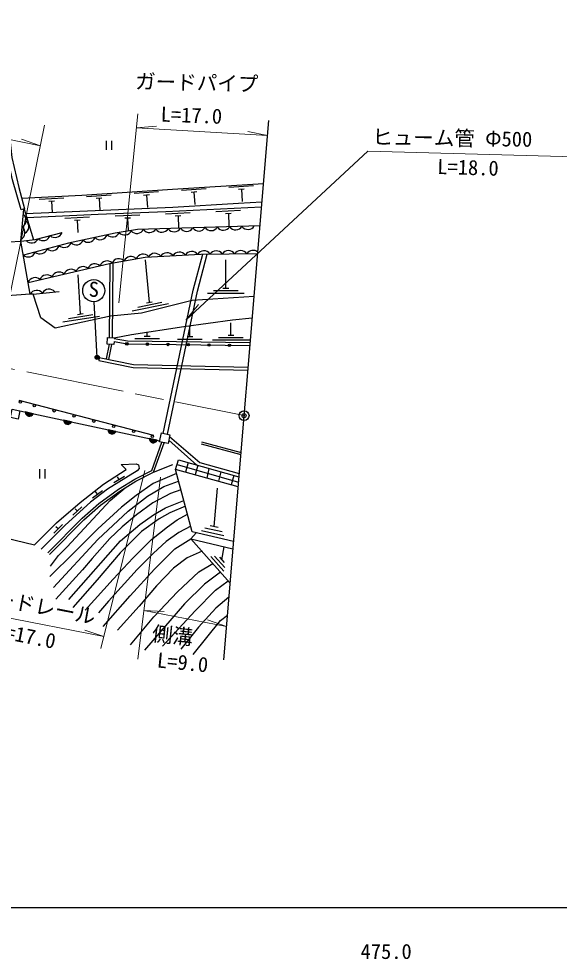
# Model space of a CAD drawing. Units: millimetres at full size, sheet at 1:1000; details may follow other scales. Extents: x 40000 to 680000, y 20000 to 380000.
# Drawn here: x 498234 to 564089, y 198715 to 313216 of the extents above; entities that cross this region are included whole.
import ezdxf
from ezdxf.enums import TextEntityAlignment as Align

# ---------------------------------------------------------------- set-up
doc = ezdxf.new("R2010")
doc.units = ezdxf.units.MM
doc.header["$LTSCALE"] = 1000
doc.header["$PDMODE"] = 32
doc.header["$PDSIZE"] = 500
doc.linetypes.add('CHAIN', pattern=[18.5, 12, -1.5, 3.5, -1.5])
for name, color, linetype, lineweight in [('M-BGD', 7, 'Continuous', 25), ('M-BGD-EXST', 7, 'Continuous', 25), ('M-BMK', 2, 'CHAIN', 13), ('M-BMK-OTRS', 5, 'Continuous', 25), ('M-BMK-SRVR', 3, 'Continuous', 25), ('M-STR-HTXT', 7, 'Continuous', 13), ('M-TTL-BAND', 7, 'Continuous', 25)]:
    doc.layers.add(name, color=color, linetype=linetype, lineweight=lineweight)
doc.layers.add('M-OTRS', color=6, linetype='Continuous')
doc.styles.add('ＭＳ ゴシック', font='')
doc.styles.get('ＭＳ ゴシック').set_extended_font_data('MS Gothic')

msp = doc.modelspace()

# ---------------------------------------------------------------- hatches: boundary and pattern name
at = {"layer": 'M-BGD'}
for points in [[(499986, 265135, -0.82183), (499017, 265343)], [(504653, 264136, -0.82183), (503684, 264344)], [(510075, 262975, -0.82183), (509106, 263183)], [(515098, 261900, -0.82183), (514129, 262108)]]:
    msp.add_hatch(color=256, dxfattribs=at).paths.add_polyline_path(points)
at = {"layer": 'M-BGD-EXST'}
msp.add_hatch(color=256, dxfattribs=at).paths.add_polyline_path([(507998, 272112, -1), (507559, 271873, -0.41421), (507659, 272212, -0.41421)])

# ---------------------------------------------------------------- linework, layer by layer
at = {"layer": 'M-BGD'}
for p, q in [((508873, 298361), (508873, 297243)), ((509540, 298361), (509540, 297243)), ((515276, 292141), (512283, 291941)), ((521058, 292499), (518064, 292312)), ((519929, 292128), (519231, 292084)), ((519580, 292106), (519673, 290609)), ((526840, 292859), (523846, 292673)), ((525711, 292488), (525012, 292445)), ((525362, 292466), (525455, 290969)), ((503716, 291370), (500719, 291221)), ((502582, 291014), (501883, 290979)), ((502233, 290996), (502300, 289649)), ((509496, 291755), (506503, 291555)), ((508369, 291379), (507670, 291332)), ((508019, 291356), (508116, 289906)), ((514149, 291765), (513450, 291718)), ((513800, 291741), (513900, 290245)), ((498490, 286151), (498868, 290039)), ((498878, 290042), (500021, 286314)), ((525253, 289870), (522257, 289727)), ((506848, 289051), (503851, 288915)), ((505713, 288699), (505013, 288667)), ((505363, 288683), (505431, 287185)), ((512984, 289307), (509986, 289185)), ((511847, 288961), (511147, 288932)), ((511497, 288946), (511558, 287448)), ((519119, 289578), (516122, 289435)), ((517985, 289224), (517285, 289190)), ((517635, 289207), (517706, 287709)), ((524119, 289516), (523420, 289483)), ((523769, 289499), (523841, 288001)), ((495185, 285946), (498490, 286151)), ((499626, 279670), (498490, 286151)), ((509321, 283417), (509237, 274408)), ((509702, 283487), (509617, 274391)), ((514146, 278698), (513681, 283863)), ((523465, 280421), (523465, 283865)), ((505741, 277261), (505474, 282039)), ((521215, 279821), (525715, 279821)), ((521965, 280121), (524965, 280121)), ((523115, 280421), (523815, 280421)), ((512061, 277661), (516470, 278559)), ((512736, 278105), (515676, 278703)), ((513803, 278628), (514489, 278768)), ((504305, 276735), (507269, 277194)), ((505395, 277207), (506087, 277314)), ((503609, 276324), (508057, 277012)), ((524089, 274708), (524089, 276208)), ((513875, 274575), (513875, 275083)), ((519082, 274517), (519082, 275852)), ((512375, 274275), (515375, 274275)), ((513525, 274575), (514225, 274575)), ((517582, 274217), (520582, 274217)), ((518732, 274517), (519432, 274517)), ((521839, 274108), (526339, 274108)), ((522589, 274408), (525589, 274408)), ((523739, 274708), (524439, 274708)), ((509239, 273581), (508872, 271795)), ((509540, 273567), (509164, 271735)), ((508039, 271966), (507969, 271626)), ((514679, 262494), (498292, 266746)), ((498369, 265481), (515404, 261835)), ((499986, 265135), (499017, 265343)), ((504653, 264136), (503684, 264344)), ((510075, 262975), (509106, 263183)), ((515098, 261900), (514129, 262108)), ((519925, 258887), (516526, 261931)), ((520474, 261470), (525292, 260147)), ((520518, 261722), (525314, 260413)), ((514669, 258013), (517021, 258960)), ((517518, 258931), (525011, 256788)), ((518874, 259182), (518553, 258016)), ((520041, 258854), (519721, 257694)), ((500744, 258361), (500744, 257243)), ((501411, 258361), (501411, 257243)), ((521386, 258476), (521148, 257300)), ((522868, 258060), (522551, 256912)), ((509829, 256743), (511104, 257534)), ((510466, 257139), (510269, 257457)), ((524435, 257620), (524120, 256479)), ((507222, 254891), (508415, 255800)), ((507819, 255345), (507591, 255643)), ((522051, 251418), (522429, 256057)), ((504819, 252777), (505932, 253783)), ((505376, 253280), (505124, 253558)), ((502503, 250569), (503564, 251629)), ((503033, 251099), (502768, 251364)), ((520510, 250903), (523223, 250293)), ((520904, 251245), (523013, 250771)), ((521573, 251525), (522529, 251310)), ((522958, 247341), (523276, 248940)), ((521620, 247727), (523238, 245977)), ((522065, 247777), (523322, 246416)), ((522673, 247649), (523243, 247032))]:
    msp.add_line(p, q, dxfattribs=at)
for points in [[(498541, 289942), (497449, 293608), (496690, 297180), (496193, 300413), (495972, 302454)], [(496717, 302798), (497062, 299351), (497379, 296327), (498221, 292695), (498937, 290060), (498541, 289942)], [(498579, 291377), (505931, 291743), (516979, 292480), (528057, 293170)], [(499043, 289504), (517021, 290301), (524993, 290780), (527869, 290925)], [(527815, 290278), (516142, 289722), (507914, 289386), (499201, 288988)], [(527625, 288012), (512709, 287542), (509996, 287097), (504311, 285884), (498789, 284441)], [(498490, 286151), (500216, 286335), (503501, 287192)], [(499371, 281123), (509270, 283408), (513616, 284203), (520428, 284548), (527342, 284625)], [(515842, 262736), (519490, 280164), (520643, 284550)], [(516353, 262629), (519999, 280044), (521184, 284556)], [(500002, 279708), (499626, 279670), (496296, 279455)], [(526903, 279392), (519371, 278935), (513186, 277358), (509420, 277012), (502683, 275559), (500918, 276819), (500002, 279708), (503170, 280023)], [(509861, 274380), (511954, 274796), (518347, 275750), (524257, 276569), (526688, 276816)], [(509840, 273935), (509823, 273554), (508997, 273592), (509035, 274418), (509861, 274380), (509857, 274302)], [(509840, 273935), (511426, 273638), (526403, 273421)], [(509857, 274302), (511463, 274001), (526434, 273784)], [(507969, 271626), (512185, 270760), (526155, 270449)], [(508039, 271966), (512224, 271107), (526184, 270796)], [(516615, 262354), (520285, 259211), (525100, 257847)], [(501784, 248176), (505974, 252410), (507996, 254219), (510381, 255946), (512370, 257169), (514436, 258219), (515679, 261649)], [(501990, 247972), (506174, 252200), (508178, 253993), (510542, 255705), (512511, 256916), (514669, 258013), (515965, 261589)], [(493046, 250881), (500152, 249161), (502843, 251852), (505708, 254331), (508564, 256541), (511326, 258348), (510704, 258958), (512547, 259029), (512829, 258900), (512858, 258712), (512893, 258448), (512670, 258196), (509029, 255937), (506975, 254371), (503883, 251575), (500954, 248650)], [(524965, 256246), (517331, 258353), (517706, 259510), (525066, 257442)], [(517461, 257870), (514620, 256631), (512542, 255177), (510757, 253769), (507852, 251120), (504997, 248246), (502034, 245294)], [(524407, 249571), (519375, 250756), (517331, 258353)], [(502473, 243963), (507861, 249821), (511564, 253269), (513915, 255077), (515912, 256256), (517712, 256935)], [(502083, 246573), (503088, 247868), (504141, 248913), (509381, 254582), (511185, 256101)], [(517998, 255873), (516728, 255416), (514582, 254262), (512566, 252829), (510849, 251358), (509324, 249944), (507166, 247520), (505980, 246140), (502745, 242552)], [(504326, 242509), (510630, 249658), (512977, 251628), (514644, 252830), (516121, 253687), (518353, 254554)], [(518539, 253862), (516622, 253080), (515321, 252352), (513178, 250783), (510587, 248200), (507779, 244908), (504830, 241550)], [(506327, 241224), (509746, 244984), (512163, 247575), (514405, 249818), (516341, 251378), (517546, 252209), (518798, 252899)], [(519185, 251460), (517721, 250678), (516200, 249579), (514653, 248159), (512651, 246149), (509160, 242316), (507931, 240872)], [(508529, 239208), (511787, 242958), (514784, 246219), (517234, 248660), (519216, 249915), (519860, 250642)], [(523983, 244511), (519216, 249915), (524333, 248687)], [(520567, 248384), (518744, 247600), (517097, 246313), (515012, 244164), (512892, 241698), (510271, 238787)], [(511842, 236989), (514698, 240406), (517566, 243441), (520155, 245887), (521875, 246900)], [(522794, 245859), (520861, 244365), (518409, 241999), (513558, 236354)], [(515741, 236838), (519741, 241122), (522202, 243631), (523753, 244772)], [(523839, 242789), (522226, 241457), (520146, 239153), (517996, 236448)], [(519495, 235822), (522804, 239947), (523655, 240595)]]:
    msp.add_lwpolyline(points, dxfattribs=at)
for points in [[(497446, 265676), (498369, 265481), (498157, 264471), (497234, 264665)], [(515604, 262787), (516659, 262564), (516433, 261491), (515378, 261713)]]:
    msp.add_lwpolyline(points, close=True, dxfattribs=at)
for centre in [(511405, 273642), (513905, 273602), (516405, 273566), (518904, 273529), (521404, 273493), (523904, 273457), (498434, 266554), (500122, 266116), (502542, 265488), (504962, 264860), (507382, 264232), (509801, 263604), (512221, 262976), (514500, 262385)]:
    msp.add_circle(centre, 150, dxfattribs=at)
for centre, radius, start, end in [((498230, 288680), 903, 298.28956, 50.57951), ((498556, 287894), 903, 298.28956, 50.57951), ((498085, 287187), 903, 298.28956, 50.57951), ((511128, 287792), 903, 223.16423, 335.45418), ((512641, 287987), 903, 219.82162, 332.11157), ((514173, 288091), 903, 215.66146, 327.95141), ((515672, 288139), 903, 215.66146, 327.95141), ((517172, 288186), 903, 215.66146, 327.95141), ((518671, 288233), 903, 215.66146, 327.95141), ((520170, 288280), 903, 215.66146, 327.95141), ((521669, 288328), 903, 215.66146, 327.95141), ((523169, 288375), 903, 215.66146, 327.95141), ((524668, 288422), 903, 215.66146, 327.95141), ((526167, 288470), 903, 215.66146, 327.95141), ((499781, 286818), 903, 222.60156, 334.89151), ((501197, 287111), 903, 228.46503, 340.75498), ((502649, 287489), 903, 228.46503, 340.75498), ((505226, 286594), 903, 225.89974, 338.18969), ((506693, 286907), 903, 225.89974, 338.18969), ((508160, 287220), 903, 225.89974, 338.18969), ((509648, 287550), 903, 223.16423, 335.45418), ((500839, 285496), 903, 228.50394, 340.79388), ((502290, 285876), 903, 228.50394, 340.79388), ((503759, 286281), 903, 225.89974, 338.18969), ((499388, 285117), 903, 228.50394, 340.79388), ((510433, 283109), 903, 44.22962, 156.51957), ((511909, 283379), 903, 44.22962, 156.51957), ((513384, 283650), 903, 44.22962, 156.51957), ((514812, 283760), 903, 36.7506, 149.04055), ((516310, 283836), 903, 36.7506, 149.04055), ((517808, 283912), 903, 36.7506, 149.04055), ((519307, 283987), 903, 36.7506, 149.04055), ((520805, 284063), 903, 36.7506, 149.04055), ((522285, 284065), 903, 34.49326, 146.78321), ((523785, 284082), 903, 34.49326, 146.78321), ((525285, 284099), 903, 34.49326, 146.78321), ((526785, 284116), 903, 50.66233, 146.78321), ((506061, 282151), 903, 46.85337, 159.14332), ((507523, 282488), 903, 46.85337, 159.14332), ((508984, 282825), 903, 46.85337, 159.14332), ((500215, 280801), 903, 46.85337, 159.14332), ((501676, 281139), 903, 46.85337, 159.14332), ((503138, 281476), 903, 46.85337, 159.14332), ((504600, 281813), 903, 46.85337, 159.14332), ((500422, 279244), 903, 39.5345, 151.82445), ((501914, 279392), 903, 39.5345, 151.82445), ((499522, 265335), 505, 179.08705, 336.74524), ((504189, 264336), 505, 179.08705, 336.74524), ((509611, 263175), 505, 179.08705, 336.74524), ((514634, 262099), 505, 179.08705, 336.74524)]:
    msp.add_arc(centre, radius, start, end, dxfattribs=at)
at = {"layer": 'M-BGD-EXST'}
msp.add_line((507779, 271992), (507438, 278773), dxfattribs=at)
for centre, radius in [((507371, 280121), 1350), ((507779, 271992), 250)]:
    msp.add_circle(centre, radius, dxfattribs=at)
at = {"layer": 'M-BMK'}
msp.add_lwpolyline([(330120, 313117), (354009, 303759), (360143, 301445), (369226, 298097), (377745, 295397), (384720, 293473), (392616, 291486), (398246, 290185), (416813, 286639), (451653, 279782), (481063, 273888), (525690, 264898)], dxfattribs=at)
at = {"layer": 'M-BMK-OTRS'}
msp.add_line((523201, 235170), (528698, 300824), dxfattribs=at)
at = {"layer": 'M-BMK-SRVR'}
msp.add_circle((525690, 264898), 600, dxfattribs=at)
at = {"layer": 'M-OTRS'}
msp.add_point((525690, 264898), dxfattribs=at)
at = {"layer": 'M-STR-HTXT'}
for p, q in [((510416, 278632), (512754, 301626)), ((496882, 278295), (501373, 300247)), ((512582, 299931), (515028, 300134)), ((512582, 299931), (528547, 299023)), ((528547, 299023), (526139, 299502)), ((500859, 297731), (498546, 298554)), ((518591, 276515), (520142, 278419)), ((508240, 236538), (513581, 258208)), ((512756, 235229), (515499, 257396)), ((491975, 241230), (508600, 237996)), ((513491, 241172), (523540, 239225)), ((513491, 241172), (515943, 241045)), ((523540, 239225), (521219, 240023)), ((508600, 237996), (506278, 238796))]:
    msp.add_line(p, q, dxfattribs=at)
for points in [[(500859, 297731), (489675, 300024), (466220, 304695), (458113, 306388), (446619, 308755), (438766, 310267), (419849, 314080), (411244, 316074), (406920, 317133)], [(518591, 276515), (540787, 297086), (566001, 296403)]]:
    msp.add_lwpolyline(points, dxfattribs=at)
at = {"layer": 'M-TTL-BAND'}
msp.add_line((40000, 205000), (579000, 205000), dxfattribs=at)

# ---------------------------------------------------------------- texts
at = {"layer": 'M-BGD-EXST', "style": 'ＭＳ ゴシック'}
msp.add_text('S', height=1833, rotation=358.508, dxfattribs=at).set_placement((506716, 278829), align=Align.BOTTOM_LEFT)
at = {"layer": 'M-STR-HTXT', "style": 'ＭＳ ゴシック'}
for s, rotation, p in [('ガードパイプ', 358.668, (512387, 304159)), ('L=17.0', 357.827, (515478, 300155)), ('ヒューム管 Φ500', 359.114, (541295, 297380)), ('L=18.0', 358.26, (549193, 293775)), ('ガードレール', 348.98, (492559, 241804)), ('L=17.0', 348.69, (495085, 237426)), ('側溝', 353.953, (514345, 236951)), ('L=9.0', 354.357, (514958, 233696))]:
    msp.add_text(s, height=1833, rotation=rotation, dxfattribs=at).set_placement(p, align=Align.BOTTOM_LEFT)
at = {"layer": 'M-TTL-BAND', "style": 'ＭＳ ゴシック'}
msp.add_text('475.0', height=1833, dxfattribs=at).set_placement((543000, 198195), align=Align.BOTTOM_CENTER)

doc.saveas('drawing.dxf')
